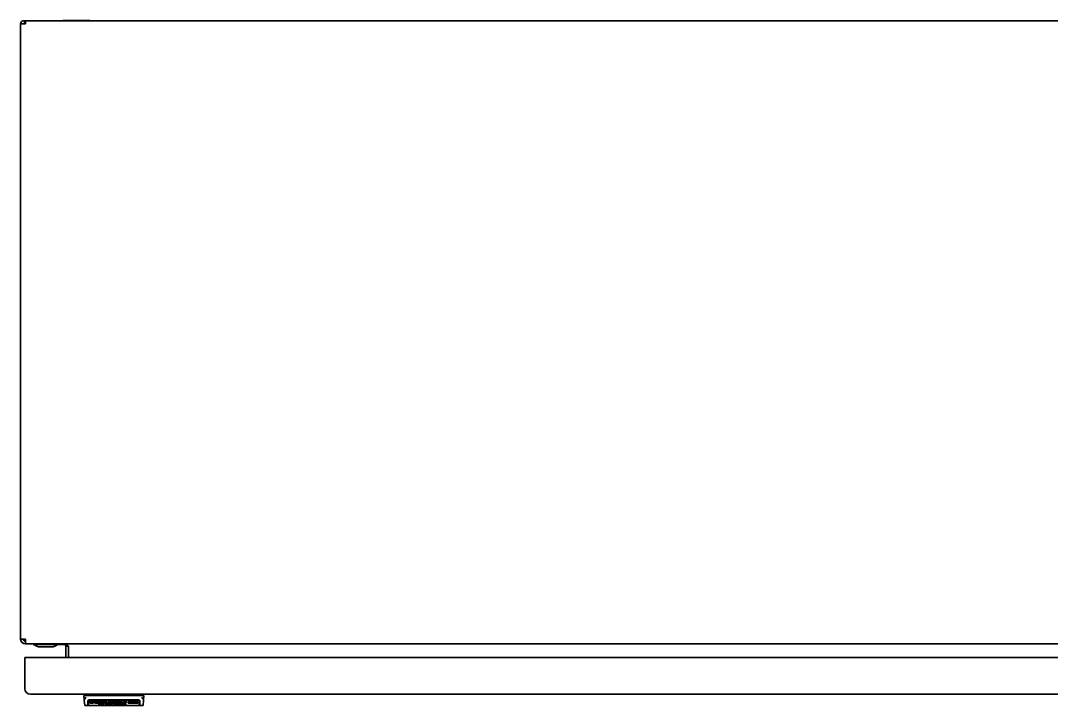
# Model space of a CAD drawing. Header units: millimetres. Extents: x 184 to 2238, y 135 to 1711.
# Drawn here: x 184 to 647.2, y 134.6 to 442.3 of the extents above; entities that cross this region are included whole.
import ezdxf

# ---------------------------------------------------------------- set-up
doc = ezdxf.new("R2010")
doc.units = ezdxf.units.MM
doc.header["$LTSCALE"] = 6
doc.layers.add('Видимый контур (ГОСТ)', color=7, linetype='Continuous', lineweight=35)

msp = doc.modelspace()

# ---------------------------------------------------------------- linework, layer by layer
at = {"layer": 'Видимый контур (ГОСТ)'}
for p, q in [((183.99, 440.823), (186.19, 440.823)), ((183.99, 440.823), (183.99, 164.365)), ((185.19, 442.167), (185.19, 442.167)), ((186.19, 441.872), (185.435, 440.94)), ((185.456, 442.175), (186.19, 442.175)), ((186.19, 440.823), (186.19, 442.175)), ((981.79, 442.175), (186.19, 442.175)), ((203.068, 442.273), (214.913, 442.273)), ((186.19, 164.365), (183.99, 164.365)), ((186.19, 162.165), (186.19, 164.365)), ((186.19, 162.165), (981.79, 162.165)), ((189.79, 162.165), (189.79, 161.965)), ((200.79, 162.165), (200.79, 161.965)), ((200.79, 161.965), (189.79, 161.965)), ((191.26, 161.116), (189.79, 161.965)), ((192.01, 160.915), (198.57, 160.915)), ((199.321, 161.116), (200.79, 161.965)), ((200.79, 161.973), (203.562, 161.973)), ((204.29, 161.165), (204.29, 156.073)), ((204.29, 161.165), (205.49, 161.165)), ((205.49, 156.073), (205.49, 161.165)), ((185.89, 156.073), (191.89, 156.073)), ((185.89, 156.073), (185.89, 142.073)), ((975.49, 156.073), (191.89, 156.073)), ((188.39, 139.573), (191.89, 139.573)), ((975.49, 139.573), (191.89, 139.573)), ((212.39, 139.073), (213.39, 139.073)), ((212.39, 139.073), (212.559, 137.139)), ((213.14, 139.073), (213.14, 139.573)), ((213.39, 139.073), (238.39, 139.073)), ((238.39, 139.073), (239.39, 139.073)), ((238.64, 139.573), (238.64, 139.073)), ((239.39, 139.073), (239.221, 137.139)), ((212.591, 136.773), (212.559, 137.139)), ((212.778, 134.643), (212.591, 136.773)), ((212.784, 134.573), (212.778, 134.643)), ((214.19, 134.573), (212.784, 134.573)), ((214.19, 134.643), (214.19, 136.725)), ((214.19, 134.643), (214.19, 134.573)), ((214.19, 134.573), (214.44, 134.573)), ((214.44, 136.725), (214.44, 136.926)), ((214.44, 136.725), (214.44, 134.643)), ((214.44, 134.573), (214.44, 134.643)), ((214.44, 134.573), (237.34, 134.573)), ((214.79, 137.003), (236.99, 137.003)), ((236.99, 136.851), (214.79, 136.851)), ((214.981, 136.181), (214.981, 136.262)), ((215.032, 135.698), (215.083, 135.875)), ((215.287, 136.424), (215.287, 136.02)), ((215.696, 136.467), (215.696, 136.278)), ((215.952, 136.31), (215.696, 136.278)), ((215.696, 136.278), (215.696, 136.246)), ((215.798, 136.472), (216.105, 136.472)), ((215.849, 135.778), (216.003, 135.778)), ((215.952, 136.472), (215.952, 136.31)), ((215.952, 135.778), (215.952, 135.601)), ((216.309, 136.123), (216.309, 135.843)), ((216.871, 136.415), (216.871, 136.23)), ((216.922, 136.391), (216.871, 136.23)), ((216.871, 136.036), (217.024, 135.875)), ((217.024, 135.875), (217.024, 135.827)), ((217.127, 135.875), (217.127, 135.956)), ((217.74, 136.196), (217.74, 135.907)), ((218.097, 136.214), (218.761, 136.181)), ((218.148, 135.758), (218.148, 135.601)), ((218.302, 136.204), (218.302, 136.069)), ((218.761, 136.02), (218.302, 136.069)), ((218.353, 135.746), (218.813, 135.778)), ((218.761, 136.181), (218.761, 136.02)), ((218.813, 135.778), (218.813, 135.666)), ((218.966, 136.472), (219.579, 136.472)), ((218.966, 135.617), (218.966, 136.472)), ((219.579, 136.037), (218.966, 136.037)), ((219.579, 135.617), (218.966, 135.617)), ((219.068, 135.214), (219.17, 135.246)), ((219.068, 135.134), (219.068, 135.214)), ((219.63, 135.311), (219.17, 135.327)), ((219.17, 135.246), (219.579, 135.246)), ((219.323, 135.391), (219.681, 135.391)), ((219.732, 135.44), (219.426, 135.456)), ((219.477, 135.246), (219.477, 135.069)), ((219.477, 135.069), (219.63, 135.069)), ((219.579, 136.472), (219.579, 136.133)), ((219.579, 136.133), (219.579, 135.972)), ((219.579, 135.972), (219.579, 135.617)), ((219.579, 135.246), (219.63, 135.311)), ((219.63, 135.391), (219.63, 135.311)), ((219.681, 135.391), (219.732, 135.44)), ((220.09, 134.908), (219.681, 134.908)), ((219.732, 135.561), (219.732, 135.44)), ((219.936, 136.199), (219.936, 136.069)), ((219.988, 135.182), (219.988, 135.601)), ((220.192, 136.209), (220.192, 135.956)), ((220.447, 136.186), (220.192, 136.166)), ((220.192, 135.746), (220.192, 135.956)), ((220.805, 135.794), (220.192, 135.746)), ((221.316, 135.537), (220.703, 135.537)), ((220.703, 135.295), (220.856, 135.456)), ((220.754, 135.714), (221.009, 135.714)), ((220.805, 136.02), (220.805, 135.794)), ((220.856, 135.456), (221.265, 135.456)), ((221.009, 135.794), (221.009, 136.198)), ((221.009, 136.198), (221.622, 136.198)), ((221.009, 135.456), (221.009, 135.214)), ((221.112, 135.246), (221.009, 135.214)), ((221.009, 135.214), (221.009, 135.182)), ((221.009, 135.182), (221.418, 135.182)), ((221.112, 135.456), (221.112, 135.327)), ((221.214, 135.375), (221.112, 135.327)), ((221.112, 135.327), (221.622, 135.327)), ((221.112, 135.327), (221.112, 135.246)), ((221.571, 135.246), (221.112, 135.246)), ((221.214, 135.456), (221.214, 135.375)), ((221.725, 135.375), (221.214, 135.375)), ((221.265, 135.456), (221.316, 135.537)), ((221.316, 135.537), (221.316, 135.7)), ((221.622, 135.327), (221.571, 135.246)), ((221.571, 135.327), (221.571, 135.246)), ((221.622, 136.198), (221.622, 136.133)), ((221.622, 136.133), (221.622, 135.972)), ((221.929, 136.069), (221.622, 135.972)), ((221.622, 135.972), (221.622, 135.714)), ((221.725, 135.488), (221.725, 135.375)), ((221.929, 136.192), (221.929, 136.069)), ((222.082, 136.069), (221.929, 136.069)), ((222.082, 136.21), (222.082, 136.069)), ((222.287, 136.207), (222.287, 135.923)), ((222.849, 136.037), (222.287, 136.037)), ((222.287, 135.617), (222.287, 135.923)), ((222.849, 135.617), (222.287, 135.617)), ((222.287, 135.537), (223.206, 135.537)), ((222.287, 135.037), (222.287, 135.537)), ((222.542, 135.456), (222.287, 135.456)), ((223.206, 135.037), (222.287, 135.037)), ((222.542, 135.537), (222.542, 135.456)), ((223.206, 135.456), (222.542, 135.456)), ((222.542, 135.456), (222.542, 135.327)), ((222.542, 135.327), (223.155, 135.327)), ((222.542, 135.327), (222.542, 135.246)), ((223.155, 135.246), (222.542, 135.246)), ((222.542, 135.246), (222.542, 135.101)), ((222.542, 135.101), (223.206, 135.101)), ((222.849, 136.036), (222.849, 135.617)), ((223.053, 135.859), (223.053, 135.923)), ((223.155, 135.327), (223.155, 135.246)), ((223.206, 135.537), (223.206, 135.456)), ((223.206, 135.101), (223.206, 135.037)), ((223.666, 135.875), (223.666, 136.2)), ((224.943, 135.875), (223.666, 135.875)), ((223.666, 135.537), (223.921, 135.537)), ((223.666, 135.037), (223.666, 135.537)), ((223.921, 135.456), (223.666, 135.456)), ((223.921, 135.037), (223.666, 135.037)), ((223.717, 136.205), (223.717, 135.972)), ((223.717, 135.972), (224.381, 135.972)), ((223.921, 135.537), (223.921, 135.037)), ((224.075, 135.601), (224.075, 135.733)), ((224.177, 135.73), (224.279, 135.73)), ((224.381, 136.184), (224.381, 135.972)), ((224.637, 135.353), (224.637, 135.246)), ((224.637, 135.246), (224.79, 135.295)), ((224.637, 135.246), (224.637, 135.182)), ((224.637, 135.246), (225.097, 135.246)), ((225.352, 135.182), (224.637, 135.182)), ((224.79, 135.295), (224.79, 135.369)), ((224.943, 135.295), (224.79, 135.295)), ((224.841, 135.101), (224.943, 135.101)), ((224.892, 135.101), (224.892, 135.021)), ((225.301, 135.053), (224.892, 135.021)), ((224.943, 135.94), (224.943, 135.875)), ((224.943, 135.811), (224.943, 135.698)), ((224.943, 135.295), (224.943, 135.375)), ((225.097, 135.246), (224.943, 135.295)), ((224.943, 135.101), (225.301, 135.134)), ((225.097, 136.31), (225.097, 136.343)), ((225.25, 136.262), (225.097, 136.31)), ((225.097, 135.246), (225.097, 135.36)), ((225.148, 136.198), (225.761, 136.198)), ((225.148, 135.617), (225.148, 136.198)), ((225.761, 136.037), (225.148, 136.037)), ((225.761, 135.617), (225.148, 135.617)), ((225.25, 136.452), (225.25, 136.262)), ((225.301, 135.134), (225.301, 135.053)), ((225.505, 136.472), (225.659, 136.472)), ((225.659, 136.472), (225.761, 136.439)), ((225.761, 136.439), (225.761, 136.359)), ((225.761, 136.198), (225.761, 135.617)), ((225.812, 135.166), (225.812, 135.23)), ((225.914, 135.891), (225.914, 135.923)), ((226.067, 135.36), (226.067, 135.198)), ((226.067, 135.198), (226.067, 135.166)), ((226.067, 135.166), (226.323, 135.101)), ((226.323, 135.375), (226.323, 135.295)), ((226.629, 135.262), (226.323, 135.295)), ((226.323, 135.101), (226.68, 135.117)), ((226.323, 135.101), (226.323, 135.021)), ((226.68, 135.037), (226.323, 135.021)), ((226.374, 135.375), (226.629, 135.359)), ((226.527, 136.203), (226.527, 135.891)), ((226.629, 135.359), (226.629, 135.262)), ((226.68, 135.117), (226.68, 135.037)), ((226.782, 136.214), (227.242, 136.181)), ((226.782, 135.752), (226.782, 135.601)), ((227.242, 135.649), (226.782, 135.601)), ((226.936, 136.069), (226.936, 136.203)), ((227.242, 136.052), (226.936, 136.069)), ((227.14, 135.311), (227.549, 135.44)), ((227.293, 135.295), (227.14, 135.311)), ((227.242, 136.472), (227.855, 136.472)), ((227.242, 136.181), (227.242, 136.472)), ((227.242, 136.052), (227.242, 136.181)), ((227.242, 135.794), (227.242, 136.052)), ((227.855, 136.037), (227.242, 136.037)), ((227.242, 135.794), (227.242, 135.649)), ((227.242, 135.617), (227.242, 135.649)), ((227.855, 135.617), (227.242, 135.617)), ((227.293, 135.359), (227.293, 135.295)), ((227.293, 135.15), (227.293, 135.295)), ((227.549, 135.44), (227.549, 135.359)), ((227.549, 135.359), (227.855, 135.359)), ((227.549, 135.359), (227.549, 135.295)), ((227.855, 135.295), (227.549, 135.295)), ((227.549, 135.295), (227.549, 135.134)), ((227.549, 135.134), (227.651, 135.101)), ((227.6, 135.117), (227.6, 135.021)), ((227.906, 135.037), (227.6, 135.021)), ((227.651, 135.101), (227.906, 135.117)), ((227.855, 136.472), (227.855, 135.617)), ((227.855, 135.359), (227.855, 135.295)), ((227.906, 135.117), (227.906, 135.037)), ((228.06, 135.875), (228.06, 135.94)), ((228.366, 135.037), (228.366, 135.359)), ((228.366, 135.359), (228.622, 135.359)), ((228.622, 135.037), (228.366, 135.037)), ((228.622, 135.359), (228.622, 135.327)), ((228.622, 135.327), (228.622, 135.182)), ((228.622, 135.182), (228.622, 135.037)), ((228.673, 136.189), (228.673, 135.972)), ((228.673, 135.972), (228.673, 135.859)), ((228.673, 135.972), (229.388, 135.972)), ((229.95, 135.875), (228.673, 135.859)), ((228.826, 135.366), (228.826, 135.295)), ((229.03, 135.262), (228.826, 135.295)), ((229.03, 135.369), (229.03, 135.262)), ((229.184, 135.327), (229.03, 135.262)), ((229.082, 135.733), (229.082, 135.601)), ((229.184, 135.73), (229.337, 135.73)), ((229.388, 135.972), (229.388, 136.184)), ((229.644, 135.456), (229.746, 135.488)), ((229.644, 135.424), (229.644, 135.456)), ((229.899, 135.424), (229.644, 135.424)), ((229.644, 135.359), (229.899, 135.359)), ((229.644, 135.037), (229.644, 135.359)), ((229.899, 135.037), (229.644, 135.037)), ((229.746, 135.488), (229.899, 135.488)), ((229.899, 135.488), (229.899, 135.424)), ((229.899, 135.359), (229.899, 135.037)), ((229.95, 135.923), (229.95, 135.875)), ((229.95, 135.811), (229.95, 135.698)), ((230.205, 135.617), (230.205, 136.198)), ((230.205, 136.198), (230.819, 136.198)), ((230.819, 136.037), (230.205, 136.037)), ((230.819, 135.617), (230.205, 135.617)), ((230.614, 135.348), (230.614, 135.198)), ((230.819, 136.198), (230.87, 136.085)), ((230.819, 136.198), (230.819, 135.827)), ((230.819, 135.827), (230.819, 135.617)), ((230.921, 135.295), (230.819, 135.295)), ((230.87, 135.104), (230.87, 135.021)), ((231.227, 135.037), (230.87, 135.021)), ((230.921, 135.374), (230.921, 135.295)), ((231.227, 135.262), (230.921, 135.295)), ((230.972, 135.375), (231.227, 135.359)), ((230.972, 135.101), (231.227, 135.117)), ((231.227, 136.199), (231.227, 136.02)), ((231.534, 135.988), (231.227, 136.02)), ((231.227, 135.359), (231.227, 135.262)), ((231.227, 135.117), (231.227, 135.037)), ((231.534, 136.195), (231.534, 135.988)), ((232.3, 136.198), (236.694, 136.198)), ((232.3, 135.617), (232.3, 136.198)), ((236.694, 136.037), (232.3, 136.037)), ((236.694, 135.617), (232.3, 135.617)), ((236.694, 136.198), (236.694, 135.617)), ((237.34, 136.926), (237.34, 136.725)), ((237.34, 134.643), (237.34, 136.725)), ((237.34, 134.643), (237.34, 134.573)), ((237.34, 134.573), (237.59, 134.573)), ((237.59, 136.725), (237.59, 134.643)), ((237.59, 134.573), (237.59, 134.643)), ((238.996, 134.573), (237.59, 134.573)), ((238.996, 134.573), (239.003, 134.643)), ((239.189, 136.773), (239.003, 134.643)), ((239.189, 136.773), (239.221, 137.139))]:
    msp.add_line(p, q, dxfattribs=at)
for centre, radius, start, end in [((185.34, 440.823), 1.35, 50.9772, 180), ((185.34, 440.823), 0.15, 50.9772, 180), ((203.068, 440.273), 2, 90, 108.00685), ((214.913, 440.273), 2, 71.99315, 90), ((186.19, 164.365), 2.2, 180, 270), ((186.19, 164.365), 1, 180, 270), ((192.01, 162.415), 1.5, 239.98616, 270), ((198.57, 162.415), 1.5, 270, 300.01384), ((203.562, 163.973), 2, 270.00008, 278.27714), ((188.39, 142.073), 2.5, 180, 270)]:
    msp.add_arc(centre, radius, start, end, dxfattribs=at)
for centre, major_axis, ratio, start_param, end_param in [((214.79, 136.725), (-0.6, 0), 0.3155556, 6.0281069, 6.2831853), ((214.79, 134.904), (-0.6, 0), 0.3155556, 0, 0.9479697), ((214.79, 136.725), (-0.35, 0), 0.3155556, 5.8358653, 6.2831853), ((220.651, 135.847), (5.67, -0.336), 0.0775613, 3.1462004, 3.4765095), ((220.214, 108.884), (-0.619, -26.829), 0.3563364, 3.1498131, 3.2885884), ((276.856, 120.778), (57.579, -15.139), 0.0538131, 2.9869047, 3.0522841), ((236.388, 117.529), (16.266, -18.241), 0.1607144, 3.1870118, 3.1957672), ((208.168, 105.634), (-13.745, -30.394), 0.2450257, 3.1793269, 3.2191959), ((211.376, 130.185), (11.093, 5.931), 0.0976042, 0.1805651, 0.3442708), ((218.198, 134.064), (-4.078, -1.909), 0.153736, 3.0697418, 3.3872563), ((175.035, 126.138), (49.906, 9.823), 0.0456766, 6.2741947, 6.4717464), ((293.739, 102.963), (67.824, -32.962), 0.0644413, 3.0097633, 3.1419761), ((293.729, 169.266), (67.815, 32.957), 0.0644458, 3.1971855, 3.2483361), ((236.99, 136.725), (-0.35, 0), 0.3155556, 3.1415927, 3.5889127), ((236.99, 134.904), (-0.6, 0), 0.3155556, 2.1936229, 3.1415927), ((236.99, 136.725), (-0.6, 0), 0.3155556, 3.1415927, 3.3966711)]:
    msp.add_ellipse(centre, major_axis=major_axis, ratio=ratio, start_param=start_param, end_param=end_param, dxfattribs=at)
for points in [[(185.197, 442.166), (185.254, 442.178), (185.3, 442.181), (185.341, 442.181)], [(185.197, 442.166), (185.197, 442.166), (185.197, 442.165), (185.197, 442.165)], [(185.197, 442.165), (185.197, 442.165), (185.197, 442.165), (185.197, 442.165)], [(185.348, 163.827), (185.295, 164.003), (185.243, 164.184), (185.19, 164.365)], [(215.952, 135.601), (215.578, 135.601), (215.271, 135.633), (215.032, 135.698)], [(215.083, 135.875), (215.39, 135.811), (215.645, 135.778), (215.849, 135.778)], [(215.34, 136.433), (215.457, 136.418), (215.58, 136.402), (215.696, 136.385)], [(216.639, 136.071), (216.547, 136.058), (216.437, 136.046), (216.309, 136.038)], [(217.74, 136.046), (217.586, 136.062), (217.46, 136.084), (217.365, 136.111)], [(219.87, 135.6), (219.909, 135.601), (219.949, 135.601), (219.988, 135.601)], [(221.007, 135.456), (220.941, 135.437), (220.875, 135.42), (220.808, 135.406)], [(223.973, 136.214), (223.449, 136.214), (223.142, 136.117), (223.053, 135.923)], [(224.177, 135.73), (223.906, 135.73), (223.736, 135.778), (223.666, 135.875)], [(226.527, 135.891), (226.527, 136.009), (226.662, 136.069), (226.936, 136.069)], [(226.936, 135.746), (227.111, 135.746), (227.214, 135.762), (227.242, 135.794)], [(228.673, 136.046), (228.507, 136.063), (228.374, 136.087), (228.276, 136.118)], [(229.184, 135.327), (229.184, 135.343), (229.113, 135.359), (228.979, 135.375)], [(229.03, 136.214), (229.644, 136.183), (229.95, 136.087), (229.95, 135.923)], [(231.534, 135.988), (231.611, 135.988), (231.678, 136.042), (231.738, 136.149)]]:
    msp.add_open_spline(points, degree=3, dxfattribs=at)
for points, knots in [([(185.341, 442.181), (185.351, 442.181), (185.36, 442.181), (185.368, 442.181), (185.392, 442.18), (185.415, 442.179), (185.435, 442.177), (185.446, 442.176), (185.456, 442.175), (185.465, 442.174), (185.47, 442.174), (185.475, 442.173), (185.479, 442.173), (185.484, 442.172), (185.487, 442.172), (185.493, 442.171), (185.497, 442.17), (185.501, 442.17), (185.505, 442.169), (185.548, 442.163), (185.59, 442.154), (185.632, 442.144), (185.634, 442.143), (185.636, 442.143), (185.638, 442.142)], [0.0511362, 0.0511362, 0.0511362, 0.0511362, 0.0625, 0.0625, 0.0625, 0.09375, 0.09375, 0.09375, 0.109375, 0.109375, 0.109375, 0.1171875, 0.1171875, 0.1171875, 0.125, 0.125, 0.125, 0.13026922, 0.13026922, 0.13026922, 0.1875, 0.1875, 0.1875, 0.19047103, 0.19047103, 0.19047103, 0.19047103]), ([(185.435, 440.94), (185.443, 440.933), (185.453, 440.923), (185.467, 440.903), (185.475, 440.891), (185.484, 440.867), (185.486, 440.859), (185.488, 440.846), (185.489, 440.842), (185.49, 440.835), (185.49, 440.833), (185.49, 440.828), (185.49, 440.826), (185.49, 440.824), (185.49, 440.824), (185.49, 440.823)], [-0.056622001, -0.056622001, -0.056622001, -0.056622001, -0.026826589, -0.026826589, -0.009173884, -0.009173884, -0.003490889, -0.003490889, -0.001619697, -0.001619697, -0.000726225, -0.000726225, -0.000121269, -0.000121269, -0.000001, -0.000001, -0.000001, -0.000001]), ([(185.681, 442.131), (185.687, 442.129), (185.693, 442.127), (185.699, 442.126), (185.71, 442.122), (185.721, 442.119), (185.732, 442.116), (185.737, 442.114), (185.743, 442.112), (185.748, 442.11), (185.751, 442.109), (185.753, 442.109), (185.756, 442.108)], [0.210476169, 0.210476169, 0.210476169, 0.210476169, 0.21875, 0.21875, 0.21875, 0.234375, 0.234375, 0.234375, 0.2421875, 0.2421875, 0.2421875, 0.246164303, 0.246164303, 0.246164303, 0.246164303]), ([(186.084, 441.95), (186.1, 441.94), (186.116, 441.928), (186.132, 441.917), (186.152, 441.903), (186.171, 441.888), (186.19, 441.873)], [0.410877209, 0.410877209, 0.410877209, 0.410877209, 0.4375, 0.4375, 0.4375, 0.468971818, 0.468971818, 0.468971818, 0.468971818]), ([(186.19, 163.365), (185.904, 163.365), (185.617, 163.708), (185.33, 164.147), (185.284, 164.219), (185.237, 164.292), (185.19, 164.365)], [0, 0, 0, 0, 0.8598922, 0.8598922, 0.8598922, 1, 1, 1, 1]), ([(205.49, 161.165), (204.86, 161.615), (204.229, 162.043), (203.598, 162.141), (203.496, 162.157), (203.393, 162.165), (203.29, 162.165)], [0, 0, 0, 0, 0.8598922, 0.8598922, 0.8598922, 1, 1, 1, 1]), ([(203.29, 162.165), (203.74, 162.165), (204.168, 161.823), (204.266, 161.384), (204.282, 161.312), (204.29, 161.239), (204.29, 161.165)], [0, 0, 0, 0, 0.8598922, 0.8598922, 0.8598922, 1, 1, 1, 1]), ([(213.39, 138.203), (213.262, 138.046), (213.123, 137.876), (212.86, 137.546), (212.736, 137.387), (212.611, 137.213), (212.584, 137.176), (212.559, 137.139)], [0, 0, 0, 0, 0.06078497, 0.06078497, 0.12156994, 0.12156994, 0.13815421, 0.13815421, 0.13815421, 0.13815421]), ([(214.79, 137.003), (214.713, 137.003), (214.633, 136.991), (214.488, 136.949), (214.423, 136.921), (214.317, 136.863), (214.27, 136.831), (214.227, 136.792), (214.217, 136.782), (214.21, 136.773)], [0, 0, 0, 0, 0.023094412, 0.023094412, 0.046188823, 0.046188823, 0.070443463, 0.070443463, 0.079350927, 0.079350927, 0.079350927, 0.079350927]), ([(214.79, 136.851), (214.746, 136.851), (214.699, 136.847), (214.614, 136.831), (214.575, 136.819), (214.517, 136.797), (214.493, 136.785), (214.475, 136.773)], [0, 0, 0, 0, 0.01326729, 0.01326729, 0.02653458, 0.02653458, 0.038676388, 0.038676388, 0.038676388, 0.038676388]), ([(214.981, 136.262), (214.981, 136.276), (214.985, 136.291), (215.003, 136.318), (215.017, 136.331), (215.067, 136.364), (215.111, 136.382), (215.232, 136.416), (215.309, 136.429), (215.518, 136.456), (215.661, 136.466), (215.798, 136.472)], [0, 0, 0, 0, 0.01430711, 0.01430711, 0.02790285, 0.02790285, 0.05051595, 0.05051595, 0.07713428, 0.07713428, 0.11872448, 0.11872448, 0.11872448, 0.11872448]), ([(216.309, 135.843), (216.309, 135.845), (216.308, 135.847), (216.303, 135.851), (216.299, 135.854), (216.284, 135.861), (216.268, 135.866), (216.206, 135.883), (216.141, 135.896), (215.873, 135.943), (215.562, 135.985), (215.287, 136.02)], [0, 0, 0, 0, 0.002067525, 0.002067525, 0.004518197, 0.004518197, 0.010614355, 0.010614355, 0.026776077, 0.026776077, 0.079428355, 0.079428355, 0.079428355, 0.079428355]), ([(215.696, 136.246), (215.696, 136.245), (215.697, 136.244), (215.698, 136.243), (215.699, 136.242), (215.7, 136.242), (215.702, 136.241), (215.703, 136.24), (215.705, 136.239), (215.708, 136.238), (215.71, 136.237), (215.712, 136.236), (215.715, 136.235), (215.718, 136.234), (215.721, 136.233), (215.724, 136.232), (215.727, 136.231), (215.73, 136.23), (215.734, 136.229), (215.738, 136.228), (215.741, 136.227), (215.745, 136.226), (215.75, 136.225), (215.754, 136.224), (215.758, 136.223), (215.763, 136.222), (215.768, 136.221), (215.773, 136.22), (215.778, 136.218), (215.783, 136.217), (215.788, 136.216), (215.794, 136.215), (215.8, 136.213), (215.806, 136.212), (215.812, 136.211), (215.818, 136.21), (215.825, 136.208), (215.832, 136.207), (215.839, 136.205), (215.846, 136.204), (215.854, 136.202), (215.861, 136.201), (215.869, 136.199), (215.878, 136.198), (215.886, 136.196), (215.895, 136.194), (215.904, 136.193), (215.913, 136.191), (215.923, 136.189), (215.933, 136.187), (215.943, 136.185), (215.954, 136.183), (215.964, 136.181), (215.975, 136.179), (215.987, 136.177), (215.999, 136.175), (216.011, 136.173), (216.024, 136.171), (216.037, 136.169), (216.05, 136.166), (216.064, 136.164), (216.078, 136.161), (216.093, 136.159), (216.108, 136.156), (216.124, 136.154), (216.14, 136.151), (216.157, 136.148), (216.174, 136.145), (216.191, 136.142), (216.21, 136.139), (216.228, 136.136), (216.248, 136.133), (216.268, 136.13), (216.288, 136.127), (216.31, 136.123), (216.332, 136.12), (216.354, 136.116), (216.378, 136.112), (216.402, 136.108), (216.427, 136.105), (216.452, 136.1), (216.479, 136.096), (216.506, 136.092), (216.534, 136.088), (216.564, 136.083), (216.593, 136.079), (216.624, 136.074), (216.657, 136.069), (216.689, 136.064), (216.723, 136.059), (216.759, 136.053), (216.794, 136.048), (216.832, 136.042), (216.871, 136.036)], [0, 0, 0, 0, 0.0322581, 0.0322581, 0.0322581, 0.0645161, 0.0645161, 0.0645161, 0.0967742, 0.0967742, 0.0967742, 0.1290323, 0.1290323, 0.1290323, 0.1612903, 0.1612903, 0.1612903, 0.1935484, 0.1935484, 0.1935484, 0.2258065, 0.2258065, 0.2258065, 0.2580645, 0.2580645, 0.2580645, 0.2903226, 0.2903226, 0.2903226, 0.3225806, 0.3225806, 0.3225806, 0.3548387, 0.3548387, 0.3548387, 0.3870968, 0.3870968, 0.3870968, 0.4193548, 0.4193548, 0.4193548, 0.4516129, 0.4516129, 0.4516129, 0.483871, 0.483871, 0.483871, 0.516129, 0.516129, 0.516129, 0.5483871, 0.5483871, 0.5483871, 0.5806452, 0.5806452, 0.5806452, 0.6129032, 0.6129032, 0.6129032, 0.6451613, 0.6451613, 0.6451613, 0.6774194, 0.6774194, 0.6774194, 0.7096774, 0.7096774, 0.7096774, 0.7419355, 0.7419355, 0.7419355, 0.7741935, 0.7741935, 0.7741935, 0.8064516, 0.8064516, 0.8064516, 0.8387097, 0.8387097, 0.8387097, 0.8709677, 0.8709677, 0.8709677, 0.9032258, 0.9032258, 0.9032258, 0.9354839, 0.9354839, 0.9354839, 0.9677419, 0.9677419, 0.9677419, 1, 1, 1, 1]), ([(216.871, 136.23), (216.797, 136.241), (216.726, 136.251), (216.657, 136.259), (216.588, 136.268), (216.522, 136.276), (216.458, 136.282), (216.394, 136.289), (216.332, 136.294), (216.273, 136.298), (216.215, 136.302), (216.158, 136.305), (216.105, 136.307), (216.051, 136.309), (216, 136.31), (215.952, 136.31)], [0, 0, 0, 0, 0.2, 0.2, 0.2, 0.4, 0.4, 0.4, 0.6, 0.6, 0.6, 0.8, 0.8, 0.8, 1, 1, 1, 1]), ([(217.024, 135.827), (217.024, 135.81), (217.019, 135.793), (216.993, 135.762), (216.973, 135.747), (216.905, 135.712), (216.85, 135.694), (216.699, 135.659), (216.596, 135.645), (216.323, 135.616), (216.13, 135.606), (215.952, 135.601)], [0, 0, 0, 0, 0.01664401, 0.01664401, 0.03268829, 0.03268829, 0.05714876, 0.05714876, 0.08988323, 0.08988323, 0.14406526, 0.14406526, 0.14406526, 0.14406526]), ([(216.003, 135.778), (216.041, 135.778), (216.08, 135.779), (216.149, 135.785), (216.18, 135.789), (216.232, 135.8), (216.253, 135.807), (216.289, 135.823), (216.301, 135.833), (216.309, 135.843)], [0, 0, 0, 0, 0.011541632, 0.011541632, 0.021385869, 0.021385869, 0.030742112, 0.030742112, 0.041029381, 0.041029381, 0.041029381, 0.041029381]), ([(216.105, 136.472), (216.354, 136.472), (216.548, 136.462), (216.754, 136.44), (216.808, 136.431), (216.866, 136.417), (216.882, 136.412), (216.907, 136.402), (216.917, 136.397), (216.922, 136.391)], [0, 0, 0, 0, 0.07488658, 0.07488658, 0.11226441, 0.11226441, 0.12912113, 0.12912113, 0.14352214, 0.14352214, 0.14352214, 0.14352214]), ([(217.127, 135.956), (217.161, 135.995), (217.207, 136.033), (217.328, 136.099), (217.397, 136.126), (217.562, 136.17), (217.652, 136.186), (217.863, 136.209), (217.98, 136.214), (218.097, 136.214)], [0, 0, 0, 0, 0.04013134, 0.04013134, 0.0744246, 0.0744246, 0.10633047, 0.10633047, 0.14154047, 0.14154047, 0.14154047, 0.14154047]), ([(218.148, 135.601), (217.987, 135.607), (217.819, 135.617), (217.564, 135.648), (217.466, 135.664), (217.309, 135.706), (217.251, 135.729), (217.18, 135.774), (217.16, 135.793), (217.132, 135.833), (217.127, 135.854), (217.127, 135.875)], [0, 0, 0, 0, 0.0488248, 0.0488248, 0.0823641, 0.0823641, 0.11169472, 0.11169472, 0.13146909, 0.13146909, 0.15243123, 0.15243123, 0.15243123, 0.15243123]), ([(218.302, 136.069), (218.216, 136.062), (218.128, 136.053), (217.984, 136.031), (217.921, 136.019), (217.827, 135.991), (217.794, 135.976), (217.749, 135.943), (217.74, 135.925), (217.74, 135.907)], [0, 0, 0, 0, 0.026554231, 0.026554231, 0.048452634, 0.048452634, 0.066351071, 0.066351071, 0.084204912, 0.084204912, 0.084204912, 0.084204912]), ([(217.74, 135.907), (217.74, 135.895), (217.743, 135.882), (217.76, 135.859), (217.772, 135.848), (217.814, 135.822), (217.849, 135.808), (217.943, 135.784), (218.002, 135.774), (218.154, 135.756), (218.256, 135.749), (218.353, 135.746)], [0, 0, 0, 0, 0.012423261, 0.012423261, 0.024017327, 0.024017327, 0.041322976, 0.041322976, 0.061298963, 0.061298963, 0.090691081, 0.090691081, 0.090691081, 0.090691081]), ([(218.813, 135.666), (218.813, 135.664), (218.812, 135.662), (218.808, 135.658), (218.806, 135.656), (218.794, 135.651), (218.783, 135.647), (218.742, 135.638), (218.699, 135.632), (218.531, 135.616), (218.359, 135.607), (218.148, 135.601)], [0.000001, 0.000001, 0.000001, 0.000001, 0.001871632, 0.001871632, 0.003814354, 0.003814354, 0.008352336, 0.008352336, 0.019414687, 0.019414687, 0.044206257, 0.044206257, 0.044206257, 0.044206257]), ([(219.681, 134.908), (219.633, 134.908), (219.585, 134.909), (219.495, 134.915), (219.454, 134.92), (219.356, 134.936), (219.306, 134.949), (219.214, 134.983), (219.176, 135.004), (219.106, 135.06), (219.082, 135.098), (219.068, 135.134)], [0, 0, 0, 0, 0.0143957, 0.0143957, 0.02766845, 0.02766845, 0.04768637, 0.04768637, 0.07155488, 0.07155488, 0.10747665, 0.10747665, 0.10747665, 0.10747665]), ([(219.17, 135.327), (219.193, 135.346), (219.219, 135.363), (219.258, 135.38), (219.271, 135.384), (219.291, 135.389), (219.298, 135.39), (219.31, 135.391), (219.317, 135.391), (219.323, 135.391)], [0, 0, 0, 0, 0.02006281, 0.02006281, 0.027983682, 0.027983682, 0.031302298, 0.031302298, 0.034311648, 0.034311648, 0.034311648, 0.034311648]), ([(219.477, 135.069), (219.477, 135.08), (219.48, 135.09), (219.496, 135.11), (219.508, 135.119), (219.545, 135.138), (219.572, 135.146), (219.643, 135.162), (219.687, 135.168), (219.813, 135.18), (219.903, 135.182), (219.988, 135.182)], [-0.071706607, -0.071706607, -0.071706607, -0.071706607, -0.061160145, -0.061160145, -0.051483953, -0.051483953, -0.039448827, -0.039448827, -0.025280841, -0.025280841, 0, 0, 0, 0]), ([(219.936, 136.069), (219.86, 136.06), (219.791, 136.047), (219.668, 136.014), (219.618, 135.994), (219.579, 135.972)], [0, 0, 0, 0, 0.024549311, 0.024549311, 0.04952784, 0.04952784, 0.04952784, 0.04952784]), ([(219.63, 135.069), (219.832, 135.069), (220.032, 135.075), (220.294, 135.101), (220.382, 135.113), (220.521, 135.145), (220.574, 135.162), (220.645, 135.199), (220.667, 135.217), (220.697, 135.255), (220.703, 135.275), (220.703, 135.295)], [0, 0, 0, 0, 0.06065727, 0.06065727, 0.09267973, 0.09267973, 0.11959067, 0.11959067, 0.14055509, 0.14055509, 0.16293394, 0.16293394, 0.16293394, 0.16293394]), ([(220.192, 135.956), (220.192, 135.969), (220.188, 135.983), (220.166, 136.007), (220.15, 136.018), (220.107, 136.038), (220.08, 136.046), (220.014, 136.06), (219.976, 136.065), (219.936, 136.069)], [0, 0, 0, 0, 0.013422388, 0.013422388, 0.025326196, 0.025326196, 0.036814788, 0.036814788, 0.049305758, 0.049305758, 0.049305758, 0.049305758]), ([(220.703, 135.537), (220.66, 135.537), (220.618, 135.535), (220.536, 135.527), (220.498, 135.521), (220.391, 135.499), (220.332, 135.478), (220.208, 135.42), (220.151, 135.378), (220.056, 135.288), (220.017, 135.233), (219.988, 135.182)], [0, 0, 0, 0, 0.01284255, 0.01284255, 0.02571975, 0.02571975, 0.05201068, 0.05201068, 0.09412812, 0.09412812, 0.14654556, 0.14654556, 0.14654556, 0.14654556]), ([(220.09, 136.214), (220.202, 136.209), (220.318, 136.202), (220.497, 136.18), (220.567, 136.168), (220.678, 136.138), (220.719, 136.121), (220.768, 136.09), (220.782, 136.077), (220.801, 136.049), (220.805, 136.035), (220.805, 136.02)], [0, 0, 0, 0, 0.03398699, 0.03398699, 0.05786145, 0.05786145, 0.07871271, 0.07871271, 0.09231257, 0.09231257, 0.1068118, 0.1068118, 0.1068118, 0.1068118]), ([(221.418, 135.182), (221.197, 135.088), (220.961, 135.014), (220.614, 134.948), (220.513, 134.933), (220.303, 134.913), (220.198, 134.908), (220.09, 134.908)], [0, 0, 0, 0, 0.11437716, 0.11437716, 0.15756401, 0.15756401, 0.19895402, 0.19895402, 0.19895402, 0.19895402]), ([(221.622, 135.714), (221.534, 135.739), (221.435, 135.76), (221.275, 135.781), (221.223, 135.786), (221.117, 135.793), (221.063, 135.794), (221.009, 135.794)], [0, 0, 0, 0, 0.036119972, 0.036119972, 0.052459427, 0.052459427, 0.068673855, 0.068673855, 0.068673855, 0.068673855]), ([(221.009, 135.714), (221.075, 135.714), (221.142, 135.712), (221.264, 135.706), (221.319, 135.701), (221.436, 135.685), (221.494, 135.673), (221.591, 135.643), (221.628, 135.626), (221.68, 135.589), (221.697, 135.571), (221.72, 135.531), (221.725, 135.509), (221.725, 135.488)], [0, 0, 0, 0, 0.0198068, 0.0198068, 0.03705023, 0.03705023, 0.05818851, 0.05818851, 0.07894243, 0.07894243, 0.09792692, 0.09792692, 0.11908145, 0.11908145, 0.11908145, 0.11908145]), ([(222.184, 136.214), (222.291, 136.207), (222.4, 136.198), (222.571, 136.175), (222.64, 136.162), (222.744, 136.132), (222.782, 136.116), (222.822, 136.089), (222.832, 136.079), (222.845, 136.058), (222.849, 136.047), (222.849, 136.036)], [0, 0, 0, 0, 0.032497999, 0.032497999, 0.05625148, 0.05625148, 0.07566009, 0.07566009, 0.086059113, 0.086059113, 0.096896415, 0.096896415, 0.096896415, 0.096896415]), ([(224.075, 135.601), (223.903, 135.609), (223.723, 135.621), (223.462, 135.655), (223.364, 135.672), (223.213, 135.714), (223.158, 135.736), (223.097, 135.776), (223.08, 135.791), (223.058, 135.825), (223.053, 135.842), (223.053, 135.859)], [0, 0, 0, 0, 0.05197393, 0.05197393, 0.08535614, 0.08535614, 0.11301641, 0.11301641, 0.12940982, 0.12940982, 0.14654796, 0.14654796, 0.14654796, 0.14654796]), ([(223.279, 136.115), (223.279, 136.115), (223.28, 136.115), (223.363, 136.092), (223.461, 136.075), (223.597, 136.057), (223.631, 136.053), (223.666, 136.049)], [-0.085736192, -0.085736192, -0.085736192, -0.085736192, -0.085405433, -0.085405433, -0.052050331, -0.052050331, -0.041148793, -0.041148793, -0.041148793, -0.041148793]), ([(224.024, 136.085), (223.996, 136.085), (223.969, 136.084), (223.918, 136.081), (223.895, 136.079), (223.844, 136.071), (223.819, 136.065), (223.776, 136.05), (223.76, 136.041), (223.724, 136.013), (223.717, 135.992), (223.717, 135.972)], [0, 0, 0, 0, 0.008227819, 0.008227819, 0.015557487, 0.015557487, 0.025231384, 0.025231384, 0.035336282, 0.035336282, 0.055180991, 0.055180991, 0.055180991, 0.055180991]), ([(224.381, 135.972), (224.381, 135.982), (224.379, 135.993), (224.368, 136.012), (224.36, 136.021), (224.334, 136.04), (224.315, 136.049), (224.266, 136.064), (224.237, 136.07), (224.179, 136.078), (224.151, 136.08), (224.09, 136.084), (224.057, 136.085), (224.024, 136.085)], [0, 0, 0, 0, 0.010429092, 0.010429092, 0.019656126, 0.019656126, 0.030289928, 0.030289928, 0.040900101, 0.040900101, 0.04958905, 0.04958905, 0.059481769, 0.059481769, 0.059481769, 0.059481769]), ([(224.943, 135.698), (224.896, 135.682), (224.843, 135.668), (224.722, 135.643), (224.655, 135.633), (224.424, 135.607), (224.246, 135.601), (224.075, 135.601)], [0, 0, 0, 0, 0.021321859, 0.021321859, 0.043836492, 0.043836492, 0.095392822, 0.095392822, 0.095392822, 0.095392822]), ([(224.279, 135.73), (224.377, 135.73), (224.476, 135.736), (224.698, 135.763), (224.817, 135.784), (224.943, 135.811)], [0, 0, 0, 0, 0.029267436, 0.029267436, 0.060780302, 0.060780302, 0.060780302, 0.060780302]), ([(224.381, 135.198), (224.381, 135.215), (224.385, 135.231), (224.404, 135.262), (224.418, 135.277), (224.463, 135.305), (224.494, 135.319), (224.577, 135.343), (224.626, 135.352), (224.777, 135.371), (224.889, 135.375), (224.994, 135.375)], [0, 0, 0, 0, 0.016506535, 0.016506535, 0.03132936, 0.03132936, 0.048193592, 0.048193592, 0.065683817, 0.065683817, 0.097461723, 0.097461723, 0.097461723, 0.097461723]), ([(224.892, 135.021), (224.81, 135.026), (224.727, 135.035), (224.597, 135.057), (224.546, 135.068), (224.464, 135.097), (224.435, 135.113), (224.39, 135.152), (224.381, 135.175), (224.381, 135.198)], [0, 0, 0, 0, 0.025266663, 0.025266663, 0.04451858, 0.04451858, 0.063000757, 0.063000757, 0.085640038, 0.085640038, 0.085640038, 0.085640038]), ([(224.637, 135.182), (224.661, 135.163), (224.693, 135.142), (224.748, 135.12), (224.766, 135.114), (224.795, 135.107), (224.804, 135.105), (224.823, 135.103), (224.832, 135.102), (224.841, 135.101)], [0.000001, 0.000001, 0.000001, 0.000001, 0.019995471, 0.019995471, 0.027641048, 0.027641048, 0.030832597, 0.030832597, 0.033724052, 0.033724052, 0.033724052, 0.033724052]), ([(224.994, 135.375), (225.052, 135.369), (225.105, 135.36), (225.197, 135.337), (225.233, 135.323), (225.295, 135.29), (225.316, 135.27), (225.346, 135.228), (225.352, 135.205), (225.352, 135.182)], [0, 0, 0, 0, 0.018354202, 0.018354202, 0.036220922, 0.036220922, 0.056152293, 0.056152293, 0.079101076, 0.079101076, 0.079101076, 0.079101076]), ([(225.097, 136.343), (225.097, 136.365), (225.106, 136.389), (225.15, 136.421), (225.171, 136.431), (225.226, 136.448), (225.258, 136.455), (225.325, 136.464), (225.357, 136.467), (225.428, 136.471), (225.467, 136.472), (225.505, 136.472)], [0, 0, 0, 0, 0.022472464, 0.022472464, 0.034326569, 0.034326569, 0.046204021, 0.046204021, 0.056227398, 0.056227398, 0.067752483, 0.067752483, 0.067752483, 0.067752483]), ([(225.761, 136.359), (225.736, 136.343), (225.707, 136.328), (225.636, 136.303), (225.597, 136.292), (225.509, 136.276), (225.464, 136.271), (225.362, 136.264), (225.306, 136.262), (225.25, 136.262)], [0, 0, 0, 0, 0.017105671, 0.017105671, 0.03304194, 0.03304194, 0.047726076, 0.047726076, 0.064465118, 0.064465118, 0.064465118, 0.064465118]), ([(225.812, 135.23), (225.812, 135.243), (225.815, 135.257), (225.831, 135.281), (225.843, 135.293), (225.882, 135.316), (225.91, 135.328), (225.984, 135.348), (226.028, 135.355), (226.164, 135.372), (226.267, 135.375), (226.374, 135.375)], [0, 0, 0, 0, 0.013138904, 0.013138904, 0.025007697, 0.025007697, 0.039406984, 0.039406984, 0.054711186, 0.054711186, 0.083304832, 0.083304832, 0.083304832, 0.083304832]), ([(226.323, 135.021), (226.242, 135.024), (226.158, 135.03), (226.031, 135.047), (225.981, 135.056), (225.902, 135.078), (225.872, 135.091), (225.837, 135.114), (225.828, 135.124), (225.815, 135.144), (225.812, 135.155), (225.812, 135.166)], [0, 0, 0, 0, 0.024516042, 0.024516042, 0.041746495, 0.041746495, 0.057322925, 0.057322925, 0.067302551, 0.067302551, 0.078033883, 0.078033883, 0.078033883, 0.078033883]), ([(226.782, 135.601), (226.718, 135.601), (226.654, 135.603), (226.533, 135.61), (226.477, 135.616), (226.338, 135.636), (226.264, 135.653), (226.13, 135.697), (226.075, 135.725), (225.973, 135.798), (225.936, 135.845), (225.914, 135.891)], [0, 0, 0, 0, 0.01931523, 0.01931523, 0.03704825, 0.03704825, 0.06541965, 0.06541965, 0.09731995, 0.09731995, 0.14375933, 0.14375933, 0.14375933, 0.14375933]), ([(226.323, 135.295), (226.303, 135.295), (226.285, 135.294), (226.268, 135.294), (226.251, 135.293), (226.235, 135.292), (226.221, 135.29), (226.207, 135.288), (226.193, 135.286), (226.181, 135.284), (226.169, 135.282), (226.157, 135.279), (226.147, 135.276), (226.137, 135.273), (226.127, 135.27), (226.119, 135.266), (226.111, 135.262), (226.103, 135.258), (226.097, 135.253), (226.09, 135.248), (226.085, 135.243), (226.08, 135.237), (226.076, 135.231), (226.073, 135.225), (226.07, 135.219), (226.068, 135.212), (226.067, 135.205), (226.067, 135.198)], [0, 0, 0, 0, 0.1111111, 0.1111111, 0.1111111, 0.2222222, 0.2222222, 0.2222222, 0.3333333, 0.3333333, 0.3333333, 0.4444444, 0.4444444, 0.4444444, 0.5555556, 0.5555556, 0.5555556, 0.6666667, 0.6666667, 0.6666667, 0.7777778, 0.7777778, 0.7777778, 0.8888889, 0.8888889, 0.8888889, 1, 1, 1, 1]), ([(226.527, 135.891), (226.527, 135.864), (226.538, 135.837), (226.583, 135.802), (226.604, 135.791), (226.66, 135.772), (226.692, 135.764), (226.76, 135.754), (226.791, 135.751), (226.86, 135.747), (226.898, 135.746), (226.936, 135.746)], [0, 0, 0, 0, 0.0274479, 0.0274479, 0.041863608, 0.041863608, 0.055873101, 0.055873101, 0.066979262, 0.066979262, 0.079586119, 0.079586119, 0.079586119, 0.079586119]), ([(227.6, 135.021), (227.552, 135.026), (227.506, 135.033), (227.428, 135.049), (227.395, 135.059), (227.343, 135.081), (227.324, 135.093), (227.299, 135.12), (227.293, 135.135), (227.293, 135.15)], [0, 0, 0, 0, 0.015191014, 0.015191014, 0.028779482, 0.028779482, 0.042264018, 0.042264018, 0.056975068, 0.056975068, 0.056975068, 0.056975068]), ([(228.06, 135.94), (228.06, 135.96), (228.065, 135.98), (228.09, 136.019), (228.108, 136.037), (228.174, 136.081), (228.23, 136.105), (228.383, 136.148), (228.478, 136.165), (228.721, 136.197), (228.878, 136.207), (229.03, 136.214)], [0, 0, 0, 0, 0.02015242, 0.02015242, 0.03915302, 0.03915302, 0.06880966, 0.06880966, 0.10184478, 0.10184478, 0.14811876, 0.14811876, 0.14811876, 0.14811876]), ([(229.082, 135.601), (228.92, 135.607), (228.752, 135.617), (228.497, 135.648), (228.399, 135.664), (228.242, 135.706), (228.184, 135.729), (228.113, 135.774), (228.093, 135.793), (228.066, 135.833), (228.06, 135.854), (228.06, 135.875)], [0, 0, 0, 0, 0.04882479, 0.04882479, 0.08236409, 0.08236409, 0.11169472, 0.11169472, 0.13146908, 0.13146908, 0.15243121, 0.15243121, 0.15243121, 0.15243121]), ([(228.622, 135.327), (228.677, 135.341), (228.738, 135.354), (228.833, 135.367), (228.862, 135.37), (228.921, 135.374), (228.95, 135.375), (228.979, 135.375)], [0, 0, 0, 0, 0.021732559, 0.021732559, 0.031036856, 0.031036856, 0.039801367, 0.039801367, 0.039801367, 0.039801367]), ([(228.826, 135.295), (228.793, 135.29), (228.763, 135.285), (228.71, 135.27), (228.689, 135.262), (228.654, 135.243), (228.642, 135.232), (228.625, 135.208), (228.622, 135.195), (228.622, 135.182)], [0, 0, 0, 0, 0.010788537, 0.010788537, 0.021233082, 0.021233082, 0.032607824, 0.032607824, 0.045650281, 0.045650281, 0.045650281, 0.045650281]), ([(228.673, 135.972), (228.686, 135.988), (228.704, 136.005), (228.749, 136.034), (228.775, 136.046), (228.836, 136.065), (228.868, 136.072), (228.924, 136.08), (228.944, 136.082), (228.986, 136.084), (229.008, 136.085), (229.03, 136.085)], [-0.056373628, -0.056373628, -0.056373628, -0.056373628, -0.039329539, -0.039329539, -0.025016165, -0.025016165, -0.012957061, -0.012957061, -0.006649557, -0.006649557, 0, 0, 0, 0]), ([(228.673, 135.859), (228.693, 135.84), (228.719, 135.82), (228.784, 135.788), (228.822, 135.774), (228.91, 135.752), (228.957, 135.744), (229.066, 135.732), (229.124, 135.73), (229.184, 135.73)], [0, 0, 0, 0, 0.020201945, 0.020201945, 0.038035155, 0.038035155, 0.054668029, 0.054668029, 0.072424645, 0.072424645, 0.072424645, 0.072424645]), ([(229.388, 135.972), (229.388, 135.982), (229.386, 135.993), (229.374, 136.012), (229.366, 136.021), (229.341, 136.04), (229.322, 136.049), (229.273, 136.064), (229.244, 136.07), (229.186, 136.078), (229.158, 136.08), (229.097, 136.084), (229.063, 136.085), (229.03, 136.085)], [0, 0, 0, 0, 0.010429095, 0.010429095, 0.019656128, 0.019656128, 0.030289907, 0.030289907, 0.040900047, 0.040900047, 0.049588969, 0.049588969, 0.059481659, 0.059481659, 0.059481659, 0.059481659]), ([(229.95, 135.698), (229.903, 135.682), (229.85, 135.668), (229.729, 135.643), (229.662, 135.633), (229.43, 135.607), (229.253, 135.601), (229.082, 135.601)], [0, 0, 0, 0, 0.021321823, 0.021321823, 0.043836434, 0.043836434, 0.095392745, 0.095392745, 0.095392745, 0.095392745]), ([(229.337, 135.73), (229.356, 135.73), (229.375, 135.731), (229.395, 135.732), (229.416, 135.733), (229.437, 135.734), (229.459, 135.736), (229.48, 135.738), (229.503, 135.74), (229.526, 135.743), (229.55, 135.746), (229.574, 135.749), (229.599, 135.752), (229.624, 135.756), (229.65, 135.76), (229.677, 135.764), (229.704, 135.768), (229.732, 135.772), (229.761, 135.777), (229.79, 135.782), (229.82, 135.787), (229.851, 135.793), (229.883, 135.798), (229.916, 135.804), (229.95, 135.811)], [0, 0, 0, 0, 0.125, 0.125, 0.125, 0.25, 0.25, 0.25, 0.375, 0.375, 0.375, 0.5, 0.5, 0.5, 0.625, 0.625, 0.625, 0.75, 0.75, 0.75, 0.875, 0.875, 0.875, 1, 1, 1, 1]), ([(230.359, 135.198), (230.359, 135.213), (230.363, 135.228), (230.38, 135.257), (230.393, 135.27), (230.436, 135.299), (230.47, 135.313), (230.557, 135.339), (230.61, 135.349), (230.763, 135.368), (230.869, 135.374), (230.972, 135.375)], [0, 0, 0, 0, 0.01507469, 0.01507469, 0.028823498, 0.028823498, 0.046590002, 0.046590002, 0.06536918, 0.06536918, 0.096253023, 0.096253023, 0.096253023, 0.096253023]), ([(230.87, 135.021), (230.834, 135.021), (230.798, 135.022), (230.731, 135.026), (230.699, 135.029), (230.619, 135.04), (230.576, 135.049), (230.496, 135.076), (230.463, 135.092), (230.397, 135.137), (230.373, 135.168), (230.359, 135.198)], [0, 0, 0, 0, 0.010726444, 0.010726444, 0.020672902, 0.020672902, 0.037169553, 0.037169553, 0.056121263, 0.056121263, 0.086167326, 0.086167326, 0.086167326, 0.086167326]), ([(230.819, 135.295), (230.81, 135.295), (230.801, 135.294), (230.784, 135.292), (230.776, 135.291), (230.75, 135.284), (230.733, 135.278), (230.683, 135.254), (230.649, 135.23), (230.614, 135.198)], [0, 0, 0, 0, 0.002609998, 0.002609998, 0.005546932, 0.005546932, 0.012725097, 0.012725097, 0.029800817, 0.029800817, 0.029800817, 0.029800817]), ([(230.614, 135.198), (230.614, 135.189), (230.617, 135.18), (230.628, 135.163), (230.636, 135.155), (230.661, 135.139), (230.68, 135.132), (230.728, 135.119), (230.756, 135.114), (230.845, 135.103), (230.91, 135.101), (230.972, 135.101)], [0, 0, 0, 0, 0.009064087, 0.009064087, 0.017129225, 0.017129225, 0.026605316, 0.026605316, 0.036515204, 0.036515204, 0.05503854, 0.05503854, 0.05503854, 0.05503854]), ([(231.227, 136.02), (231.166, 136.016), (231.107, 136.009), (231.004, 135.989), (230.963, 135.977), (230.893, 135.947), (230.868, 135.928), (230.827, 135.883), (230.819, 135.854), (230.819, 135.827)], [0, 0, 0, 0, 0.018941067, 0.018941067, 0.036611725, 0.036611725, 0.056107072, 0.056107072, 0.083552569, 0.083552569, 0.083552569, 0.083552569]), ([(230.87, 136.085), (230.87, 136.092), (230.872, 136.1), (230.884, 136.114), (230.892, 136.121), (230.927, 136.141), (230.96, 136.152), (231.045, 136.174), (231.1, 136.183), (231.228, 136.2), (231.305, 136.208), (231.381, 136.214)], [0, 0, 0, 0, 0.007493706, 0.007493706, 0.01489747, 0.01489747, 0.029796658, 0.029796658, 0.048253329, 0.048253329, 0.071656843, 0.071656843, 0.071656843, 0.071656843]), ([(231.381, 136.214), (231.474, 136.203), (231.57, 136.191), (231.669, 136.174), (231.695, 136.169), (231.72, 136.161), (231.727, 136.159), (231.734, 136.155), (231.736, 136.154), (231.738, 136.151), (231.738, 136.15), (231.738, 136.149)], [0, 0, 0, 0, 0.029796086, 0.029796086, 0.042847729, 0.042847729, 0.048033786, 0.048033786, 0.050189353, 0.050189353, 0.052159136, 0.052159136, 0.052159136, 0.052159136]), ([(236.99, 137.003), (237.067, 137.003), (237.147, 136.991), (237.292, 136.949), (237.357, 136.921), (237.463, 136.863), (237.51, 136.831), (237.553, 136.792), (237.563, 136.782), (237.571, 136.773)], [-0.371009592, -0.371009592, -0.371009592, -0.371009592, -0.347915181, -0.347915181, -0.324820769, -0.324820769, -0.300566129, -0.300566129, -0.291658665, -0.291658665, -0.291658665, -0.291658665]), ([(236.99, 136.851), (237.034, 136.851), (237.081, 136.847), (237.166, 136.831), (237.205, 136.819), (237.263, 136.797), (237.288, 136.785), (237.306, 136.773)], [0, 0, 0, 0, 0.01326729, 0.01326729, 0.02653458, 0.02653458, 0.038676388, 0.038676388, 0.038676388, 0.038676388]), ([(238.39, 138.203), (238.518, 138.046), (238.658, 137.876), (238.921, 137.546), (239.044, 137.387), (239.169, 137.213), (239.196, 137.176), (239.221, 137.139)], [0, 0, 0, 0, 0.06078497, 0.06078497, 0.12156994, 0.12156994, 0.13815421, 0.13815421, 0.13815421, 0.13815421])]:
    msp.add_open_spline(points, degree=3, knots=knots, dxfattribs=at)

doc.saveas('drawing.dxf')
